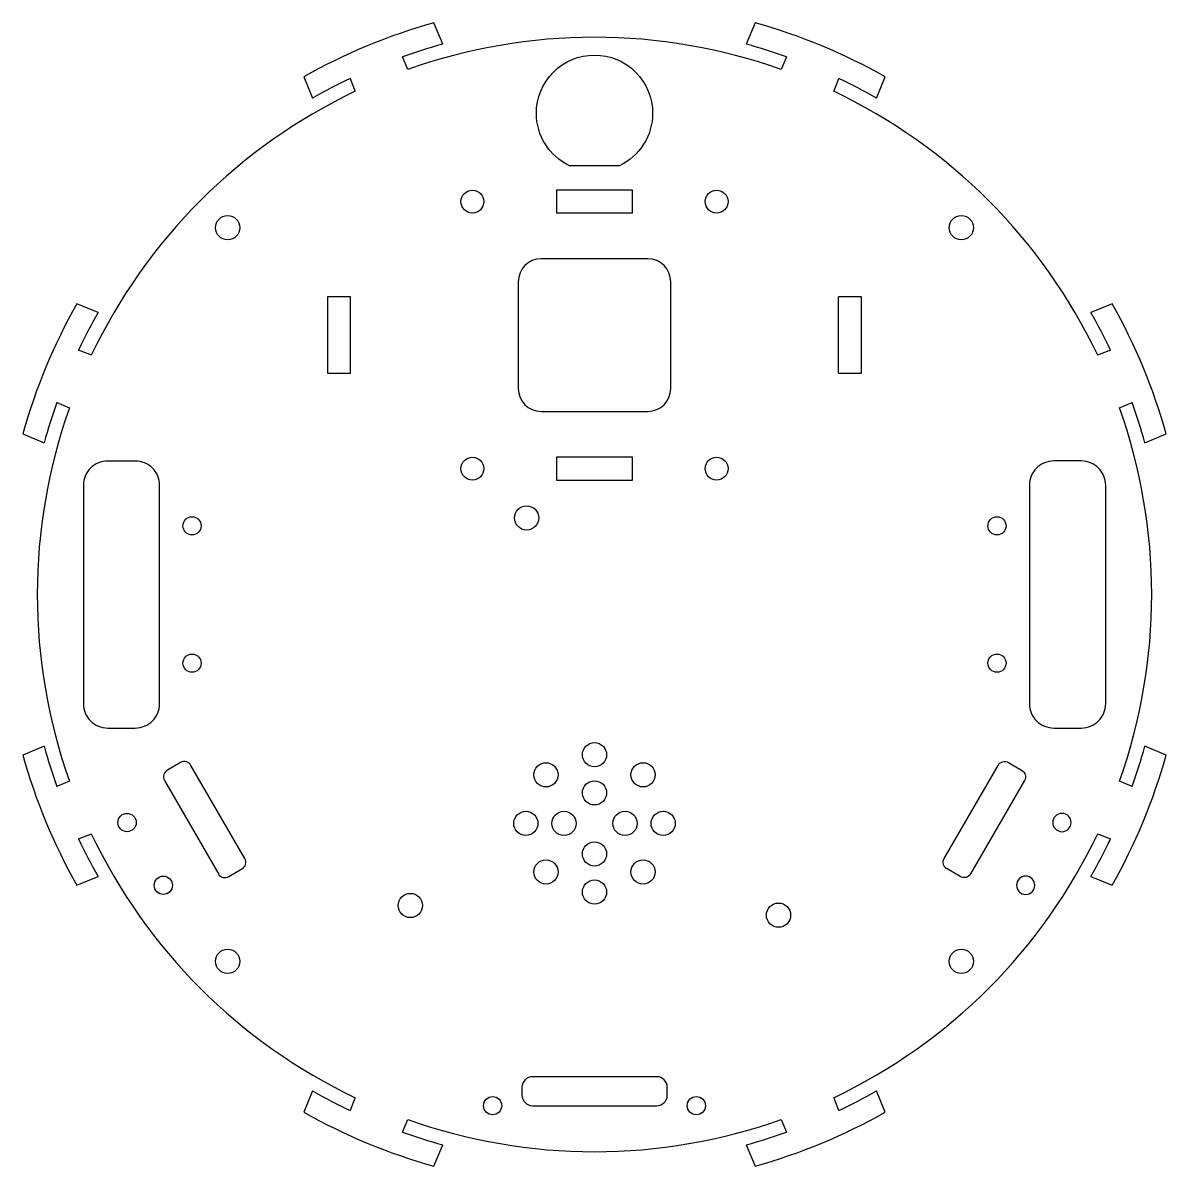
# Model space of a CAD drawing. Header units: millimetres. Extents: x -75 to 75, y -75 to 75.
import ezdxf

# ---------------------------------------------------------------- set-up
doc = ezdxf.new("R2010")
doc.units = ezdxf.units.MM
for name, color, linetype, lineweight, true_color in [('Arduino_Mounting_Holes', 7, 'CONTINUOUS', 25, 0x000000), ('Ball_Wheel', 7, 'CONTINUOUS', 25, 0x000000), ('Base', 7, 'CONTINUOUS', 25, 0x000000), ('Battery', 7, 'CONTINUOUS', 25, 0x000000), ('Groove', 7, 'CONTINUOUS', 5, 0xffffff), ('Line_Sensor', 7, 'CONTINUOUS', 25, 0x000000), ('Speaker', 7, 'CONTINUOUS', 25, 0x000000), ('Top_Standoffs', 7, 'CONTINUOUS', 25, 0x000000), ('Wheels', 7, 'CONTINUOUS', 25, 0x000000), ('Whisker_Sensor_Mount', 7, 'CONTINUOUS', 25, 0x000000)]:
    doc.layers.add(name, color=color, linetype=linetype, lineweight=lineweight, true_color=true_color)

# ---------------------------------------------------------------- blocks, each defined once
blk = doc.blocks.new('Arduino')
at = {"layer": 'Arduino_Mounting_Holes'}
for centre in [(15.24, -2.54), (66.04, -17.78), (13.97, -50.8)]:
    blk.add_circle(centre, 1.59, dxfattribs=at)
blk = doc.blocks.new('Right_Wheel')
at = {"layer": 'Wheels'}
blk.add_lwpolyline([(-49.5584, 12.076192, 0.4142135624), (-46.3584, 8.876192), (-42.7584, 8.876192, 0.4142135624), (-39.5584, 12.076192), (-39.5584, 40.676192, 0.4142135624), (-42.7584, 43.876192), (-46.3584, 43.876192, 0.4142135624), (-49.5584, 40.676192)], format="xyb", close=True, dxfattribs=at)
for centre in [(-35.3084, 35.376192), (-35.3084, 17.376192)]:
    blk.add_circle(centre, 1.190625, dxfattribs=at)
blk = doc.blocks.new('Left_Wheel')
at = {"layer": 'Wheels'}
blk.add_lwpolyline([(36, -21.8, 0.414214), (39.2, -25), (42.8, -25, 0.414214), (46, -21.8), (46, 6.8, 0.414214), (42.8, 10), (39.2, 10, 0.414214), (36, 6.8)], format="xyb", close=True, dxfattribs=at)
for centre in [(31.75, 1.5), (31.75, -16.5)]:
    blk.add_circle(centre, 1.19, dxfattribs=at)
blk = doc.blocks.new('Battery_Holder')
at = {"layer": 'Battery'}
for p, q in [((5, 19), (-5, 19)), ((-5, 19), (-5, 16)), ((5, 16), (5, 19)), ((5, 16), (-5, 16)), ((7, 10), (-7, 10)), ((-10, 7), (-10, -7)), ((10, -7), (10, 7)), ((-32, 5), (-35, 5)), ((-35, 5), (-35, -5)), ((-32, -5), (-32, 5)), ((35, 5), (32, 5)), ((32, -5), (32, 5)), ((35, -5), (35, 5)), ((-35, -5), (-32, -5)), ((32, -5), (35, -5)), ((-7, -10), (7, -10)), ((-5, -16), (-5, -19)), ((5, -16), (-5, -16)), ((5, -19), (5, -16)), ((-5, -19), (5, -19))]:
    blk.add_line(p, q, dxfattribs=at)
for centre in [(-16, 17.5), (16, 17.5), (-16, -17.5), (16, -17.5)]:
    blk.add_circle(centre, 1.5, dxfattribs=at)
for centre, start, end in [((-7, 7), 90, 180), ((7, 7), 0, 90), ((-7, -7), 180, 270), ((7, -7), 270, 0)]:
    blk.add_arc(centre, 3, start, end, dxfattribs=at)
blk = doc.blocks.new('Speaker_Holes')
at = {"layer": 'Speaker'}
for centre in [(0, 9), (-6.36396, 6.36396), (6.36396, 6.36396), (0, 4), (-9, 0), (-4, 0), (4, 0), (9, 0), (0, -4), (-6.36396, -6.36396), (6.36396, -6.36396), (0, -9)]:
    blk.add_circle(centre, 1.5875, dxfattribs=at)
blk = doc.blocks.new('Line_Sensor_Holes')
at = {"layer": 'Line_Sensor'}
blk.add_lwpolyline([(-9.525, 1.375, 0.4142136), (-8.15, 0), (8.15, 0, 0.4142136), (9.525, 1.375), (9.525, 2.425, 0.4142136), (8.15, 3.8), (-8.15, 3.8, 0.4142136), (-9.525, 2.425)], format="xyb", close=True, dxfattribs=at)
for centre in [(-13.373, 0), (13.327, 0)]:
    blk.add_circle(centre, 1.191, dxfattribs=at)
blk = doc.blocks.new('Whisker_Sensor')
at = {"layer": 'Line_Sensor'}
blk.add_line((7.05, -7), (-7.05, -7), dxfattribs=at)
at = {"layer": 'Whisker_Sensor_Mount'}
for p, q in [((-8.05, -8), (-8.05, -10)), ((8.05, -10), (8.05, -8)), ((-7.05, -11), (7.05, -11))]:
    blk.add_line(p, q, dxfattribs=at)
for centre in [(-4.75, 0), (4.75, 0)]:
    blk.add_circle(centre, 1.2, dxfattribs=at)
for centre, start, end in [((-7.05, -8), 90, 180), ((7.05, -8), 0, 90), ((-7.05, -10), 180, 270), ((7.05, -10), 270, 0)]:
    blk.add_arc(centre, 1, start, end, dxfattribs=at)

msp = doc.modelspace()

# ---------------------------------------------------------------- linework, layer by layer
at = {"layer": 'Ball_Wheel'}
msp.add_lwpolyline([(0, 70.7, -0.414214), (7.62, 63.07, -0.289135), (3.28, 56.2), (-3.28, 56.2, -0.289135), (-7.62, 63.07, -0.414214)], format="xyb", close=True, dxfattribs=at)
at = {"layer": 'Base'}
for p, q in [((-19.89, 72.13), (-21.05, 74.92)), ((21.05, 74.92), (19.89, 72.13)), ((-24.47, 68.8), (-25.16, 70.47)), ((25.16, 70.47), (24.47, 68.8)), ((-38.1, 67.86), (-36.94, 65.07)), ((-32.04, 67.62), (-31.35, 65.95)), ((31.35, 65.95), (32.04, 67.62)), ((36.94, 65.07), (38.1, 67.86)), ((-65.07, 36.94), (-67.86, 38.1)), ((67.86, 38.1), (65.07, 36.94)), ((-65.95, 31.35), (-67.62, 32.04)), ((67.62, 32.04), (65.95, 31.35)), ((-70.47, 25.16), (-68.8, 24.47)), ((68.8, 24.47), (70.47, 25.16)), ((-74.92, 21.05), (-72.13, 19.89)), ((72.13, 19.89), (74.92, 21.05)), ((-72.13, -19.89), (-74.92, -21.05)), ((74.92, -21.05), (72.13, -19.89)), ((-68.8, -24.47), (-70.47, -25.16)), ((70.47, -25.16), (68.8, -24.47)), ((-67.62, -32.04), (-65.95, -31.35)), ((65.95, -31.35), (67.62, -32.04)), ((-67.86, -38.1), (-65.07, -36.94)), ((65.07, -36.94), (67.86, -38.1)), ((-36.94, -65.07), (-38.1, -67.86)), ((38.1, -67.86), (36.94, -65.07)), ((-31.35, -65.95), (-32.04, -67.62)), ((32.04, -67.62), (31.35, -65.95)), ((-25.16, -70.47), (-24.47, -68.8)), ((24.47, -68.8), (25.16, -70.47)), ((-21.05, -74.92), (-19.89, -72.13)), ((19.89, -72.13), (21.05, -74.92))]:
    msp.add_line(p, q, dxfattribs=at)
for radius, start, end in [(77.83, 105.6924, 119.3076), (77.83, 60.6924, 74.3076), (74.83, 105.4181, 109.6465), (73.03, 70.4239, 109.5761), (74.83, 70.3535, 74.5819), (74.83, 115.3535, 119.5819), (74.83, 60.4181, 64.6465), (73.03, 115.4239, 154.5761), (73.03, 25.4239, 64.5761), (77.83, 150.6924, 164.3076), (77.83, 15.6924, 29.3076), (74.83, 150.4181, 154.6465), (74.83, 25.3535, 29.5819), (73.03, 160.4239, 199.5761), (74.83, 160.3535, 164.5819), (73.03, 340.4239, 19.5761), (74.83, 15.4181, 19.6465), (74.83, 195.4181, 199.6465), (74.83, 340.3535, 344.5819), (77.83, 195.6924, 209.3076), (77.83, 330.6924, 344.3076), (73.03, 205.4239, 244.5761), (73.03, 295.4239, 334.5761), (74.83, 205.3535, 209.5819), (74.83, 330.4181, 334.6465), (74.83, 240.4181, 244.6465), (74.83, 295.3535, 299.5819), (77.83, 240.6924, 254.3076), (73.03, 250.4239, 289.5761), (77.83, 285.6924, 299.3076), (74.83, 250.3535, 254.5819), (74.83, 285.4181, 289.6465)]:
    msp.add_arc((0, 0), radius, start, end, dxfattribs=at)
at = {"layer": 'Top_Standoffs'}
for centre in [(-48.08, 48.08), (48.08, 48.08), (-48.08, -48.08), (48.08, -48.08)]:
    msp.add_circle(centre, 1.59, dxfattribs=at)

# ---------------------------------------------------------------- block references
at = {"layer": 'Arduino_Mounting_Holes', "rotation": 90}
msp.add_blockref('Arduino', (-26.68, -56), dxfattribs=at)
at = {"layer": 'Battery'}
msp.add_blockref('Battery_Holder', (0, 34), dxfattribs=at)
at = {"layer": 'Groove'}
msp.add_blockref('Line_Sensor_Holes', (0.02, -67), dxfattribs=at)
at = {"layer": 'Speaker'}
msp.add_blockref('Speaker_Holes', (0, -30), dxfattribs=at)
at = {"layer": 'Wheels'}
for name, p in [('Right_Wheel', (-17.44, -26.38)), ('Left_Wheel', (21, 7.5))]:
    msp.add_blockref(name, p, dxfattribs=at)
at = {"layer": 'Whisker_Sensor_Mount', "rotation": 120}
msp.add_blockref('Whisker_Sensor', (-58.89, -34), dxfattribs=at)
at = {"layer": 'Whisker_Sensor_Mount', "xscale": -1, "rotation": 240}
msp.add_blockref('Whisker_Sensor', (58.89, -34), dxfattribs=at)

doc.saveas('drawing.dxf')
